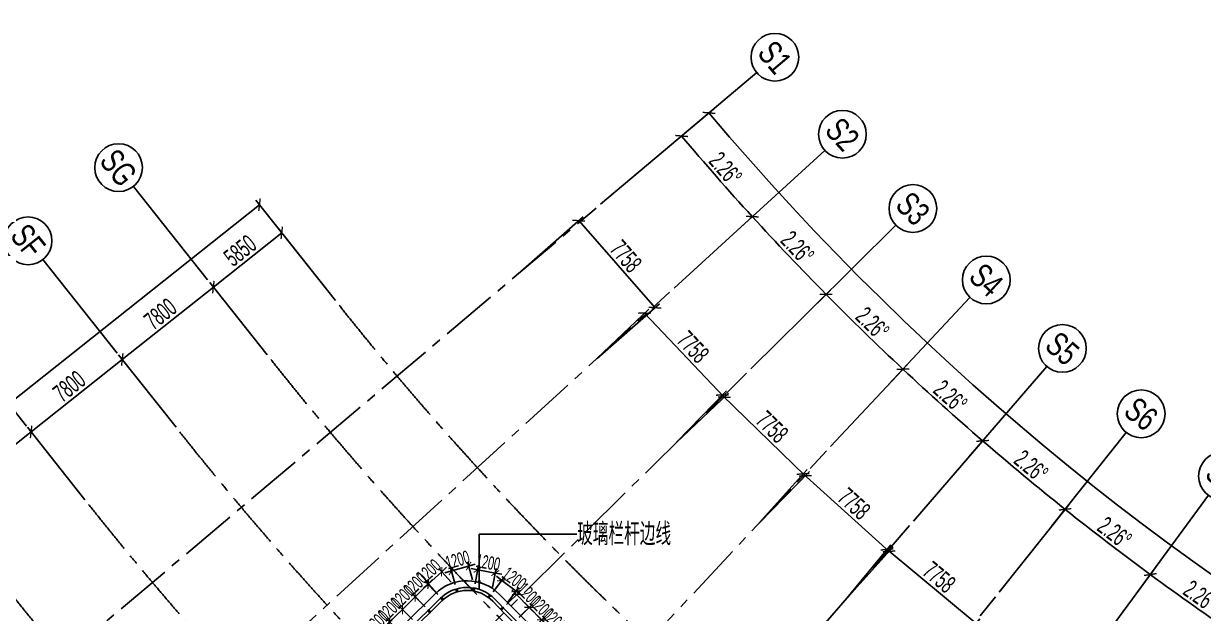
# Model space of a CAD drawing. Extents: x -668578 to 2331563, y -1202445 to 1620273.
# Drawn here: x 976284 to 1055375, y 140794 to 180306 of the extents above; entities that cross this region are included whole.
import ezdxf
from ezdxf.enums import TextEntityAlignment as Align

# ---------------------------------------------------------------- set-up
doc = ezdxf.new("R2010")
doc.units = 0
doc.linetypes.add('CENTER2', pattern=[28.575, 19.05, -3.175, 3.175, -3.175])
doc.layers.get('0').update_dxf_attribs({"color": 8})
doc.layers.get('Defpoints').update_dxf_attribs({"color": 8})
for name, color, linetype in [('#文字', 8, 'Continuous'), ('#标注', 8, 'Continuous'), ('#轴线', 8, 'CENTER2'), ('A-AL', 8, 'Continuous'), ('A-WIND-FRAM', 8, 'Continuous'), ('BZ', 8, 'Continuous'), ('dim', 8, 'Continuous'), ('外轮廓', 8, 'Continuous')]:
    doc.layers.add(name, color=color, linetype=linetype)
doc.styles.add('#文字', font='jrs.shx', dxfattribs={"width": 0.7, "bigfont": 'hztxt.shx'})
doc.styles.add('JHZX', font='jrs.shx', dxfattribs={"width": 0.6, "bigfont": 'jhz.shx'})
doc.dimstyles.new('JZBZ-300', dxfattribs={"dimscale": 300, "dimtxt": 3, "dimasz": 1.5, "dimexe": 1, "dimexo": 1, "dimgap": 0.5, "dimtad": 1, "dimdec": 0, "dimdsep": 46, "dimtxsty": 'JHZX', "dimblk1": 'ARCHTICK', "dimblk2": 'ARCHTICK', "dimsah": 1, "dimcen": 0, "dimclrd": 1, "dimclre": 1, "dimclrt": 2, "dimazin": 2, "dimtfac": 1, "dimtdec": 0, "dimtix": 1, "dimtmove": 0, "dimatfit": 3, "dimfxl": 0, "dimtolj": 1, "dimlwd": -1, "dimlwe": -1, "dimarcsym": 0})
doc.dimstyles.new('JZBZ-400', dxfattribs={"dimscale": 400, "dimtxt": 3, "dimasz": 1.5, "dimexe": 1, "dimexo": 1, "dimgap": 0.5, "dimtad": 1, "dimdec": 0, "dimdsep": 46, "dimtxsty": 'JHZX', "dimblk1": 'ARCHTICK', "dimblk2": 'ARCHTICK', "dimsah": 1, "dimcen": 0, "dimclrd": 1, "dimclre": 1, "dimclrt": 2, "dimazin": 2, "dimtfac": 1, "dimtdec": 0, "dimtix": 1, "dimtmove": 0, "dimatfit": 3, "dimfxl": 0, "dimtolj": 1, "dimlwd": -1, "dimlwe": -1, "dimarcsym": 0})

# ---------------------------------------------------------------- blocks, each defined once
blk = doc.blocks.new('_ARCHTICK')
at = {"color": 0, "linetype": 'ByBlock', "const_width": 0.15}
blk.add_lwpolyline([(-0.5, -0.5), (0.5, 0.5)], dxfattribs=at)
blk = doc.blocks.new('*D2918')
at = {"layer": '#标注', "ltscale": 300, "transparency": 16777216}
for p, q in [((52517, 44290), (60086, 50671)), ((174425, -21557), (175612, -11729))]:
    blk.add_line(p, q, dxfattribs=at)
blk.add_arc((197092, 166179), 179600, 220.13382, 263.11563, dxfattribs=at)
at = {"layer": 'Defpoints', "color": 0, "ltscale": 300, "transparency": 16777216}
for p in [(197092, 166179), (52212, 44032), (92699, 20035), (174378, -21955)]:
    blk.add_point(p, dxfattribs=at)
at = {"layer": '#标注', "ltscale": 300, "transparency": 16777216, "xscale": 600, "yscale": 600, "zscale": 600}
for p, rotation in [((59781, 50414), 130.1338192809486), ((175564, -12126), 353.1156299250185)]:
    blk.add_blockref('_ARCHTICK', p, dxfattribs=dict(at, rotation=rotation))
at = {"layer": '#标注', "ltscale": 300, "transparency": 16777216, "insert": (112118, 8861), "char_height": 1200, "attachment_point": 5, "rotation": 331.62472, "style": 'JHZX'}
blk.add_mtext('\\A1;42.98°', dxfattribs=at)
blk = doc.blocks.new('*D2919')
at = {"layer": '#标注', "ltscale": 300, "transparency": 16777216}
for p, q in [((52517, 44290), (58251, 49124)), ((57441, 38678), (62980, 43735))]:
    blk.add_line(p, q, dxfattribs=at)
blk.add_arc((197092, 166179), 182000, 220.13382, 222.39602, dxfattribs=at)
at = {"layer": 'Defpoints', "color": 0, "ltscale": 300, "transparency": 16777216}
for p in [(197092, 166179), (59502, 47045), (52212, 44032), (57146, 38409)]:
    blk.add_point(p, dxfattribs=at)
at = {"layer": '#标注', "ltscale": 300, "transparency": 16777216, "xscale": 600, "yscale": 600, "zscale": 600}
for p, rotation in [((57946, 48867), 130.1338192809487), ((62685, 43465), 312.396020020812)]:
    blk.add_blockref('_ARCHTICK', p, dxfattribs=dict(at, rotation=rotation))
at = {"layer": '#标注', "ltscale": 300, "transparency": 16777216, "insert": (60890, 46670), "char_height": 1200, "attachment_point": 5, "rotation": 311.26492, "style": 'JHZX'}
blk.add_mtext('\\A1;2.26°', dxfattribs=at)
blk = doc.blocks.new('*D2920')
at = {"layer": '#标注', "ltscale": 300, "transparency": 16777216}
for p, q in [((57441, 38678), (62980, 43735)), ((62583, 33265), (67918, 38537))]:
    blk.add_line(p, q, dxfattribs=at)
blk.add_arc((197092, 166179), 182000, 222.39602, 224.65822, dxfattribs=at)
at = {"layer": 'Defpoints', "color": 0, "ltscale": 300, "transparency": 16777216}
for p in [(197092, 166179), (64311, 41707), (57146, 38409), (62298, 32984)]:
    blk.add_point(p, dxfattribs=at)
at = {"layer": '#标注', "ltscale": 300, "transparency": 16777216, "xscale": 600, "yscale": 600, "zscale": 600}
for p, rotation in [((62685, 43465), 132.3960200208123), ((67633, 38256), 314.6582207606726)]:
    blk.add_blockref('_ARCHTICK', p, dxfattribs=dict(at, rotation=rotation))
at = {"layer": '#标注', "ltscale": 300, "transparency": 16777216, "insert": (65713, 41387), "char_height": 1200, "attachment_point": 5, "rotation": 313.52712, "style": 'JHZX'}
blk.add_mtext('\\A1;2.26°', dxfattribs=at)
blk = doc.blocks.new('*D2921')
at = {"layer": '#标注', "ltscale": 300, "transparency": 16777216}
for p, q in [((62583, 33265), (67918, 38537)), ((67934, 28059), (73057, 33538))]:
    blk.add_line(p, q, dxfattribs=at)
blk.add_arc((197092, 166179), 182000, 224.65822, 226.92042, dxfattribs=at)
at = {"layer": 'Defpoints', "color": 0, "ltscale": 300, "transparency": 16777216}
for p in [(197092, 166179), (69328, 36563), (62298, 32984), (67661, 27767)]:
    blk.add_point(p, dxfattribs=at)
at = {"layer": '#标注', "ltscale": 300, "transparency": 16777216, "xscale": 600, "yscale": 600, "zscale": 600}
for p, rotation in [((67633, 38256), 134.658220760672), ((72784, 33245), 316.9204201115846)]:
    blk.add_blockref('_ARCHTICK', p, dxfattribs=dict(at, rotation=rotation))
at = {"layer": '#标注', "ltscale": 300, "transparency": 16777216, "insert": (70742, 36299), "char_height": 1200, "attachment_point": 5, "rotation": 315.78932, "style": 'JHZX'}
blk.add_mtext('\\A1;2.26°', dxfattribs=at)
blk = doc.blocks.new('*D2922')
at = {"layer": '#标注', "ltscale": 300, "transparency": 16777216}
for p, q in [((67934, 28059), (73057, 33538)), ((73487, 23069), (78389, 28745))]:
    blk.add_line(p, q, dxfattribs=at)
blk.add_arc((197092, 166179), 182000, 226.92042, 229.18262, dxfattribs=at)
at = {"layer": 'Defpoints', "color": 0, "ltscale": 300, "transparency": 16777216}
for p in [(197092, 166179), (74544, 31621), (67661, 27767), (73225, 22766)]:
    blk.add_point(p, dxfattribs=at)
at = {"layer": '#标注', "ltscale": 300, "transparency": 16777216, "xscale": 600, "yscale": 600, "zscale": 600}
for p, rotation in [((72784, 33245), 136.9204201115843), ((78128, 28442), 319.1826194624979)]:
    blk.add_blockref('_ARCHTICK', p, dxfattribs=dict(at, rotation=rotation))
at = {"layer": '#标注', "ltscale": 300, "transparency": 16777216, "insert": (75967, 31412), "char_height": 1200, "attachment_point": 5, "rotation": 318.05152, "style": 'JHZX'}
blk.add_mtext('\\A1;2.26°', dxfattribs=at)
blk = doc.blocks.new('*D2923')
at = {"layer": '#标注', "ltscale": 300, "transparency": 16777216}
for p, q in [((73487, 23069), (78389, 28745)), ((79232, 18301), (83907, 24166))]:
    blk.add_line(p, q, dxfattribs=at)
blk.add_arc((197092, 166179), 182000, 229.18262, 231.44482, dxfattribs=at)
at = {"layer": 'Defpoints', "color": 0, "ltscale": 300, "transparency": 16777216}
for p in [(197092, 166179), (79951, 26888), (73225, 22766), (78983, 17989)]:
    blk.add_point(p, dxfattribs=at)
at = {"layer": '#标注', "ltscale": 300, "transparency": 16777216, "xscale": 600, "yscale": 600, "zscale": 600}
for p, rotation in [((78128, 28442), 139.1826194624971), ((83657, 23854), 321.4448202023581)]:
    blk.add_blockref('_ARCHTICK', p, dxfattribs=dict(at, rotation=rotation))
at = {"layer": '#标注', "ltscale": 300, "transparency": 16777216, "insert": (81381, 26736), "char_height": 1200, "attachment_point": 5, "rotation": 320.31372, "style": 'JHZX'}
blk.add_mtext('\\A1;2.26°', dxfattribs=at)
blk = doc.blocks.new('*D2910')
at = {"layer": '#标注', "ltscale": 300, "transparency": 16777216}
for p, q in [((79232, 18301), (83907, 24166)), ((85161, 13764), (89600, 19809))]:
    blk.add_line(p, q, dxfattribs=at)
blk.add_arc((197092, 166179), 182000, 231.44482, 233.70702, dxfattribs=at)
at = {"layer": 'Defpoints', "color": 0, "ltscale": 300, "transparency": 16777216}
for p in [(197092, 166179), (85540, 22373), (78983, 17989), (84924, 13442)]:
    blk.add_point(p, dxfattribs=at)
at = {"layer": '#标注', "ltscale": 300, "transparency": 16777216, "xscale": 600, "yscale": 600, "zscale": 600}
for p, rotation in [((83657, 23854), 141.4448202023583), ((89364, 19487), 323.707020942222)]:
    blk.add_blockref('_ARCHTICK', p, dxfattribs=dict(at, rotation=rotation))
at = {"layer": '#标注', "ltscale": 300, "transparency": 16777216, "insert": (86975, 22278), "char_height": 1200, "attachment_point": 5, "rotation": 322.57592, "style": 'JHZX'}
blk.add_mtext('\\A1;2.26°', dxfattribs=at)
blk = doc.blocks.new('*D2911')
at = {"layer": '#标注', "ltscale": 300, "transparency": 16777216}
for p, q in [((85161, 13764), (89600, 19809)), ((91265, 9465), (95462, 15681))]:
    blk.add_line(p, q, dxfattribs=at)
blk.add_arc((197092, 166179), 182000, 233.70702, 235.96922, dxfattribs=at)
at = {"layer": 'Defpoints', "color": 0, "ltscale": 300, "transparency": 16777216}
for p in [(197092, 166179), (91304, 18082), (84924, 13442), (91041, 9134)]:
    blk.add_point(p, dxfattribs=at)
at = {"layer": '#标注', "ltscale": 300, "transparency": 16777216, "xscale": 600, "yscale": 600, "zscale": 600}
for p, rotation in [((89364, 19487), 143.7070209422228), ((95238, 15349), 325.9692216820964)]:
    blk.add_blockref('_ARCHTICK', p, dxfattribs=dict(at, rotation=rotation))
at = {"layer": '#标注', "ltscale": 300, "transparency": 16777216, "insert": (92741, 18043), "char_height": 1200, "attachment_point": 5, "rotation": 324.83812, "style": 'JHZX'}
blk.add_mtext('\\A1;2.26°', dxfattribs=at)
blk = doc.blocks.new('*D2967')
at = {"layer": '#标注', "ltscale": 300, "transparency": 16777216}
for p, q in [((34745, 37836), (29399, 44572)), ((-10182, 12646), (29648, 44259)), ((-5084, 6223), (-10430, 12960))]:
    blk.add_line(p, q, dxfattribs=at)
at = {"layer": 'Defpoints', "color": 0, "ltscale": 300, "transparency": 16777216}
for p in [(29648, 44259), (34994, 37523), (-4835, 5910)]:
    blk.add_point(p, dxfattribs=at)
at = {"layer": '#标注', "ltscale": 300, "transparency": 16777216, "xscale": 600, "yscale": 600, "zscale": 600}
for p, rotation in [((29648, 44259), 38.4388923763239), ((-10182, 12646), 218.4388923763239)]:
    blk.add_blockref('_ARCHTICK', p, dxfattribs=dict(at, rotation=rotation))
at = {"layer": '#标注', "ltscale": 300, "transparency": 16777216, "insert": (9236, 29079), "char_height": 1200, "attachment_point": 5, "rotation": 38.43889, "style": 'JHZX'}
blk.add_mtext('\\A1;50850', dxfattribs=at)
blk = doc.blocks.new('*D2971')
at = {"layer": '#标注', "ltscale": 300, "transparency": 16777216}
for p, q in [((17944, 24501), (14090, 29357)), ((8229, 24195), (14338, 29044)), ((11835, 19652), (7980, 24508))]:
    blk.add_line(p, q, dxfattribs=at)
at = {"layer": 'Defpoints', "color": 0, "ltscale": 300, "transparency": 16777216}
for p in [(14338, 29044), (18193, 24188), (12083, 19338)]:
    blk.add_point(p, dxfattribs=at)
at = {"layer": '#标注', "ltscale": 300, "transparency": 16777216, "xscale": 600, "yscale": 600, "zscale": 600}
for p, rotation in [((14338, 29044), 38.43889237632325), ((8229, 24195), 218.4388923763233)]:
    blk.add_blockref('_ARCHTICK', p, dxfattribs=dict(at, rotation=rotation))
at = {"layer": '#标注', "ltscale": 300, "transparency": 16777216, "insert": (10786, 27246), "char_height": 1200, "attachment_point": 5, "rotation": 38.43889, "style": 'JHZX'}
blk.add_mtext('\\A1;7800', dxfattribs=at)
blk = doc.blocks.new('*D2972')
at = {"layer": '#标注', "ltscale": 300, "transparency": 16777216}
for p, q in [((24054, 29350), (20199, 34206)), ((14338, 29044), (20448, 33893)), ((17944, 24501), (14090, 29357))]:
    blk.add_line(p, q, dxfattribs=at)
at = {"layer": 'Defpoints', "color": 0, "ltscale": 300, "transparency": 16777216}
for p in [(20448, 33893), (24302, 29037), (18193, 24188)]:
    blk.add_point(p, dxfattribs=at)
at = {"layer": '#标注', "ltscale": 300, "transparency": 16777216, "xscale": 600, "yscale": 600, "zscale": 600}
for p, rotation in [((20448, 33893), 38.43889237632541), ((14338, 29044), 218.4388923763254)]:
    blk.add_blockref('_ARCHTICK', p, dxfattribs=dict(at, rotation=rotation))
at = {"layer": '#标注', "ltscale": 300, "transparency": 16777216, "insert": (16896, 32095), "char_height": 1200, "attachment_point": 5, "rotation": 38.43889, "style": 'JHZX'}
blk.add_mtext('\\A1;7800', dxfattribs=at)
blk = doc.blocks.new('*D2973')
at = {"layer": '#标注', "ltscale": 300, "transparency": 16777216}
for p, q in [((30163, 34199), (26309, 39055)), ((20448, 33893), (26558, 38742)), ((24054, 29350), (20199, 34206))]:
    blk.add_line(p, q, dxfattribs=at)
at = {"layer": 'Defpoints', "color": 0, "ltscale": 300, "transparency": 16777216}
for p in [(26558, 38742), (30412, 33886), (24302, 29037)]:
    blk.add_point(p, dxfattribs=at)
at = {"layer": '#标注', "ltscale": 300, "transparency": 16777216, "xscale": 600, "yscale": 600, "zscale": 600}
for p, rotation in [((26558, 38742), 38.43889237632301), ((20448, 33893), 218.438892376323)]:
    blk.add_blockref('_ARCHTICK', p, dxfattribs=dict(at, rotation=rotation))
at = {"layer": '#标注', "ltscale": 300, "transparency": 16777216, "insert": (23005, 36944), "char_height": 1200, "attachment_point": 5, "rotation": 38.43889, "style": 'JHZX'}
blk.add_mtext('\\A1;7800', dxfattribs=at)
blk = doc.blocks.new('*D2974')
at = {"layer": '#标注', "ltscale": 300, "transparency": 16777216}
for p, q in [((26558, 38742), (31140, 42379)), ((34745, 37836), (30891, 42692)), ((30163, 34199), (26309, 39055))]:
    blk.add_line(p, q, dxfattribs=at)
at = {"layer": 'Defpoints', "color": 0, "ltscale": 300, "transparency": 16777216}
for p in [(31140, 42379), (34994, 37523), (30412, 33886)]:
    blk.add_point(p, dxfattribs=at)
at = {"layer": '#标注', "ltscale": 300, "transparency": 16777216, "xscale": 600, "yscale": 600, "zscale": 600}
for p, rotation in [((31140, 42379), 38.43889237632323), ((26558, 38742), 218.4388923763232)]:
    blk.add_blockref('_ARCHTICK', p, dxfattribs=dict(at, rotation=rotation))
at = {"layer": '#标注', "ltscale": 300, "transparency": 16777216, "insert": (28351, 41187), "char_height": 1200, "attachment_point": 5, "rotation": 38.43889, "style": 'JHZX'}
blk.add_mtext('\\A1;5850', dxfattribs=at)
blk = doc.blocks.new('*U2924')
at = {"linetype": 'ByBlock'}
blk.add_line((0, -20), (0, 0), dxfattribs=at)
blk.add_circle((0, -24), 4, dxfattribs=at)
at = {"color": 253, "linetype": 'ByBlock', "style": 'JHZX', "width": 0.75}
blk.add_attdef('AXES', text='', height=4, dxfattribs=at).set_placement((0, -24), align=Align.MIDDLE_CENTER)
blk = doc.blocks.new('*U2976')
at = {"linetype": 'ByBlock'}
blk.add_line((20, 0), (0, 0), dxfattribs=at)
blk.add_circle((24, 0), 4, dxfattribs=at)
at = {"color": 253, "linetype": 'ByBlock', "style": 'JHZX', "width": 0.75}
blk.add_attdef('AXES', text='', height=4, dxfattribs=at).set_placement((24, 0), align=Align.MIDDLE_CENTER)
blk = doc.blocks.new('*D2994')
at = {"layer": '#标注', "transparency": 16777216}
for p, q in [((-107342, 48700), (-103153, 52375)), ((-103453, 52112), (-98337, 46280)), ((-102225, 42868), (-98036, 46544))]:
    blk.add_line(p, q, dxfattribs=at)
at = {"layer": 'Defpoints', "color": 0, "transparency": 16777216}
for p in [(-107643, 48436), (-98337, 46280), (-102526, 42604)]:
    blk.add_point(p, dxfattribs=at)
at = {"layer": '#标注', "transparency": 16777216, "xscale": 600, "yscale": 600, "zscale": 600}
for p, rotation in [((-103453, 52112), 131.2649217047156), ((-98337, 46280), 311.2649217047155)]:
    blk.add_blockref('_ARCHTICK', p, dxfattribs=dict(at, rotation=rotation))
at = {"layer": '#标注', "transparency": 16777216, "insert": (-100294, 49724), "char_height": 1200, "attachment_point": 5, "rotation": 311.26492, "style": 'JHZX'}
blk.add_mtext('\\A1;7758', dxfattribs=at)
blk = doc.blocks.new('*D2995')
at = {"layer": '#标注', "transparency": 16777216}
for p, q in [((-102236, 42880), (-98754, 46187)), ((-99044, 45912), (-93702, 40287)), ((-96893, 37255), (-93412, 40562))]:
    blk.add_line(p, q, dxfattribs=at)
at = {"layer": 'Defpoints', "color": 0, "transparency": 16777216}
for p in [(-102526, 42604), (-93702, 40287), (-97183, 36980)]:
    blk.add_point(p, dxfattribs=at)
at = {"layer": '#标注', "transparency": 16777216, "xscale": 600, "yscale": 600, "zscale": 600}
for p, rotation in [((-99044, 45912), 133.5271148356073), ((-93702, 40287), 313.5271148356073)]:
    blk.add_blockref('_ARCHTICK', p, dxfattribs=dict(at, rotation=rotation))
at = {"layer": '#标注', "transparency": 16777216, "insert": (-95793, 43650), "char_height": 1200, "attachment_point": 5, "rotation": 313.52711, "style": 'JHZX'}
blk.add_mtext('\\A1;7758', dxfattribs=at)
blk = doc.blocks.new('*D2996')
at = {"layer": '#标注', "transparency": 16777216}
for p, q in [((-96904, 37266), (-93553, 40711)), ((-93832, 40424), (-88272, 35015)), ((-91344, 31857), (-87993, 35301))]:
    blk.add_line(p, q, dxfattribs=at)
at = {"layer": 'Defpoints', "color": 0, "transparency": 16777216}
for p in [(-97183, 36980), (-88272, 35015), (-91623, 31570)]:
    blk.add_point(p, dxfattribs=at)
at = {"layer": '#标注', "transparency": 16777216, "xscale": 600, "yscale": 600, "zscale": 600}
for p, rotation in [((-93832, 40424), 135.7893233166484), ((-88272, 35015), 315.7893233166484)]:
    blk.add_blockref('_ARCHTICK', p, dxfattribs=dict(at, rotation=rotation))
at = {"layer": '#标注', "transparency": 16777216, "insert": (-90494, 38293), "char_height": 1200, "attachment_point": 5, "rotation": 315.78932, "style": 'JHZX'}
blk.add_mtext('\\A1;7758', dxfattribs=at)
blk = doc.blocks.new('*D2997')
at = {"layer": '#标注', "transparency": 16777216}
for p, q in [((-85597, 26692), (-82526, 30393)), ((-82782, 30085), (-76812, 25131)), ((-79627, 21738), (-76556, 25439))]:
    blk.add_line(p, q, dxfattribs=at)
at = {"layer": 'Defpoints', "color": 0, "transparency": 16777216}
for p in [(-85853, 26384), (-76812, 25131), (-79883, 21430)]:
    blk.add_point(p, dxfattribs=at)
at = {"layer": '#标注', "transparency": 16777216, "xscale": 600, "yscale": 600, "zscale": 600}
for p, rotation in [((-82782, 30085), 140.3137249285785), ((-76812, 25131), 320.3137249285784)]:
    blk.add_blockref('_ARCHTICK', p, dxfattribs=dict(at, rotation=rotation))
at = {"layer": '#标注', "transparency": 16777216, "insert": (-79286, 28224), "char_height": 1200, "attachment_point": 5, "rotation": 320.31372, "style": 'JHZX'}
blk.add_mtext('\\A1;7758', dxfattribs=at)
blk = doc.blocks.new('*D2998')
at = {"layer": '#标注', "transparency": 16777216}
for p, q in [((-91355, 31868), (-88145, 35439)), ((-88413, 35142), (-82643, 29956)), ((-85585, 26682), (-82375, 30253))]:
    blk.add_line(p, q, dxfattribs=at)
at = {"layer": 'Defpoints', "color": 0, "transparency": 16777216}
for p in [(-91623, 31570), (-82643, 29956), (-85853, 26384)]:
    blk.add_point(p, dxfattribs=at)
at = {"layer": '#标注', "transparency": 16777216, "xscale": 600, "yscale": 600, "zscale": 600}
for p, rotation in [((-88413, 35142), 138.0515317976874), ((-82643, 29956), 318.0515317976873)]:
    blk.add_blockref('_ARCHTICK', p, dxfattribs=dict(at, rotation=rotation))
at = {"layer": '#标注', "transparency": 16777216, "insert": (-84993, 33144), "char_height": 1200, "attachment_point": 5, "rotation": 318.05153, "style": 'JHZX'}
blk.add_mtext('\\A1;7758', dxfattribs=at)
blk = doc.blocks.new('幕墙分隔')
for p, q in [((-40, -100), (40, 100)), ((0, 100), (0, -100))]:
    blk.add_line(p, q)
blk.add_lwpolyline([(-40, 100), (40, 100), (40, -100), (-40, -100)], close=True)
blk = doc.blocks.new('*U1050')
at = {"layer": 'A-WIND-FRAM', "xscale": -1, "rotation": 356.908362146836}
blk.add_blockref('幕墙分隔', (-5, -100), dxfattribs=at)
blk = doc.blocks.new('*U1051')
at = {"layer": 'dim', "color": 0, "linetype": 'ByBlock', "lineweight": -2, "transparency": 16777216}
for p, rotation in [((1005304, 142432), 15.89251855263374), ((1006492, 142487), 349.4483156453175), ((1004265, 141853), 42.33672145994998), ((1007580, 142007), 323.0041127380012), ((1003409, 141011), 44.65822076074228), ((1008440, 141172), 314.5829454792568)]:
    blk.add_blockref('*U1050', p, dxfattribs=dict(at, rotation=rotation))
blk = doc.blocks.new('*D1223')
at = {"layer": '#标注', "ltscale": 300, "transparency": 16777216}
for p, q in [((999970, 139375), (1000825, 140216)), ((1001494, 139536), (1000615, 140430)), ((1000825, 140216), (1001146, 140532)), ((999970, 139375), (999649, 139059)), ((1000639, 138694), (999759, 139588))]:
    blk.add_line(p, q, dxfattribs=at)
at = {"layer": 'Defpoints', "color": 0, "ltscale": 300, "transparency": 16777216}
for p in [(1000825, 140216), (1001705, 139322), (1000849, 138480)]:
    blk.add_point(p, dxfattribs=at)
at = {"layer": '#标注', "ltscale": 300, "transparency": 16777216, "xscale": 450, "yscale": 450, "zscale": 450}
for p, rotation in [((1000825, 140216), 224.5273103187023), ((999970, 139375), 44.52731031870228)]:
    blk.add_blockref('_ARCHTICK', p, dxfattribs=dict(at, rotation=rotation))
at = {"layer": '#标注', "ltscale": 300, "transparency": 16777216, "insert": (999977, 140223), "char_height": 900, "attachment_point": 5, "rotation": 44.52731, "style": 'JHZX'}
blk.add_mtext('\\A1;1200', dxfattribs=at)
blk = doc.blocks.new('*D1224')
at = {"layer": '#标注', "ltscale": 300, "transparency": 16777216}
for p, q in [((1000823, 140218), (1001679, 141059)), ((1002348, 140379), (1001468, 141273)), ((1001679, 141059), (1002000, 141375)), ((1000823, 140218), (1000502, 139902)), ((1001492, 139538), (1000613, 140432))]:
    blk.add_line(p, q, dxfattribs=at)
at = {"layer": 'Defpoints', "color": 0, "ltscale": 300, "transparency": 16777216}
for p in [(1001679, 141059), (1002558, 140165), (1001703, 139324)]:
    blk.add_point(p, dxfattribs=at)
at = {"layer": '#标注', "ltscale": 300, "transparency": 16777216, "xscale": 450, "yscale": 450, "zscale": 450}
for p, rotation in [((1001679, 141059), 224.5273103187023), ((1000823, 140218), 44.52731031870228)]:
    blk.add_blockref('_ARCHTICK', p, dxfattribs=dict(at, rotation=rotation))
at = {"layer": '#标注', "ltscale": 300, "transparency": 16777216, "insert": (1000830, 141066), "char_height": 900, "attachment_point": 5, "rotation": 44.52731, "style": 'JHZX'}
blk.add_mtext('\\A1;1200', dxfattribs=at)
blk = doc.blocks.new('*D1225')
at = {"layer": '#标注', "ltscale": 300, "transparency": 16777216}
for p, q in [((1001677, 141061), (1002532, 141903)), ((1003201, 141223), (1002322, 142117)), ((1002532, 141903), (1002853, 142219)), ((1001677, 141061), (1001356, 140746)), ((1002346, 140381), (1001467, 141275))]:
    blk.add_line(p, q, dxfattribs=at)
at = {"layer": 'Defpoints', "color": 0, "ltscale": 300, "transparency": 16777216}
for p in [(1002532, 141903), (1003412, 141009), (1002556, 140167)]:
    blk.add_point(p, dxfattribs=at)
at = {"layer": '#标注', "ltscale": 300, "transparency": 16777216, "xscale": 450, "yscale": 450, "zscale": 450}
for p, rotation in [((1002532, 141903), 224.5273103187023), ((1001677, 141061), 44.52731031870228)]:
    blk.add_blockref('_ARCHTICK', p, dxfattribs=dict(at, rotation=rotation))
at = {"layer": '#标注', "ltscale": 300, "transparency": 16777216, "insert": (1001684, 141910), "char_height": 900, "attachment_point": 5, "rotation": 44.52731, "style": 'JHZX'}
blk.add_mtext('\\A1;1200', dxfattribs=at)
blk = doc.blocks.new('*D1226')
at = {"layer": '#标注', "ltscale": 300, "transparency": 16777216}
for p, q in [((1002530, 141905), (1003386, 142746)), ((1004055, 142066), (1003176, 142960)), ((1003386, 142746), (1003707, 143062)), ((1002530, 141905), (1002210, 141589)), ((1003200, 141225), (1002320, 142119))]:
    blk.add_line(p, q, dxfattribs=at)
at = {"layer": 'Defpoints', "color": 0, "ltscale": 300, "transparency": 16777216}
for p in [(1003386, 142746), (1004265, 141852), (1003410, 141011)]:
    blk.add_point(p, dxfattribs=at)
at = {"layer": '#标注', "ltscale": 300, "transparency": 16777216, "xscale": 450, "yscale": 450, "zscale": 450}
for p, rotation in [((1003386, 142746), 224.5273103187023), ((1002530, 141905), 44.52731031870228)]:
    blk.add_blockref('_ARCHTICK', p, dxfattribs=dict(at, rotation=rotation))
at = {"layer": '#标注', "ltscale": 300, "transparency": 16777216, "insert": (1002537, 142753), "char_height": 900, "attachment_point": 5, "rotation": 44.52731, "style": 'JHZX'}
blk.add_mtext('\\A1;1200', dxfattribs=at)
blk = doc.blocks.new('*D1227')
at = {"layer": '#标注', "ltscale": 300, "transparency": 16777216}
for p, q in [((1003422, 142782), (1004311, 143588)), ((1004952, 142881), (1004110, 143810)), ((1004311, 143588), (1004645, 143890)), ((1003422, 142782), (1003089, 142479)), ((1004063, 142075), (1003221, 143004))]:
    blk.add_line(p, q, dxfattribs=at)
at = {"layer": 'Defpoints', "color": 0, "ltscale": 300, "transparency": 16777216}
for p in [(1004311, 143588), (1005154, 142659), (1004265, 141853)]:
    blk.add_point(p, dxfattribs=at)
at = {"layer": '#标注', "ltscale": 300, "transparency": 16777216, "xscale": 450, "yscale": 450, "zscale": 450}
for p, rotation in [((1004311, 143588), 222.2057328269223), ((1003422, 142782), 42.20573282692227)]:
    blk.add_blockref('_ARCHTICK', p, dxfattribs=dict(at, rotation=rotation))
at = {"layer": '#标注', "ltscale": 300, "transparency": 16777216, "insert": (1003464, 143629), "char_height": 900, "attachment_point": 5, "rotation": 42.20573, "style": 'JHZX'}
blk.add_mtext('\\A1;1200', dxfattribs=at)
blk = doc.blocks.new('*D1228')
at = {"layer": '#标注', "ltscale": 300, "transparency": 16777216}
for p, q in [((1004963, 143638), (1006118, 143964)), ((1006377, 143046), (1006037, 144253)), ((1006118, 143964), (1006551, 144087)), ((1004963, 143638), (1004530, 143516)), ((1005223, 142720), (1004882, 143927))]:
    blk.add_line(p, q, dxfattribs=at)
at = {"layer": 'Defpoints', "color": 0, "ltscale": 300, "transparency": 16777216}
for p in [(1006118, 143964), (1005304, 142431), (1006459, 142757)]:
    blk.add_point(p, dxfattribs=at)
at = {"layer": '#标注', "ltscale": 300, "transparency": 16777216, "xscale": 450, "yscale": 450, "zscale": 450}
for p, rotation in [((1004963, 143638), 15.76152991960721), ((1006118, 143964), 195.7615299196073)]:
    blk.add_blockref('_ARCHTICK', p, dxfattribs=dict(at, rotation=rotation))
at = {"layer": '#标注', "ltscale": 300, "transparency": 16777216, "insert": (1005378, 144379), "char_height": 900, "attachment_point": 5, "rotation": 15.76153, "style": 'JHZX'}
blk.add_mtext('\\A1;1200', dxfattribs=at)
blk = doc.blocks.new('*D1229')
at = {"layer": '#标注', "ltscale": 300, "transparency": 16777216}
for p, q in [((1006548, 142782), (1006780, 144014)), ((1006725, 143719), (1006282, 143803)), ((1006725, 143719), (1007904, 143497)), ((1007727, 142559), (1007959, 143792)), ((1007904, 143497), (1008346, 143413))]:
    blk.add_line(p, q, dxfattribs=at)
at = {"layer": 'Defpoints', "color": 0, "ltscale": 300, "transparency": 16777216}
for p in [(1007904, 143497), (1006492, 142487), (1007671, 142264)]:
    blk.add_point(p, dxfattribs=at)
at = {"layer": '#标注', "ltscale": 300, "transparency": 16777216, "xscale": 450, "yscale": 450, "zscale": 450}
for p, rotation in [((1006725, 143719), 349.3173270122902), ((1007904, 143497), 169.3173270122902)]:
    blk.add_blockref('_ARCHTICK', p, dxfattribs=dict(at, rotation=rotation))
at = {"layer": '#标注', "ltscale": 300, "transparency": 16777216, "insert": (1007425, 144198), "char_height": 900, "attachment_point": 5, "rotation": 349.31733, "style": 'JHZX'}
blk.add_mtext('\\A1;1200', dxfattribs=at)
blk = doc.blocks.new('*D1230')
at = {"layer": '#标注', "ltscale": 300, "transparency": 16777216}
for p, q in [((1007762, 142247), (1008519, 143246)), ((1008337, 143007), (1007979, 143279)), ((1008337, 143007), (1009294, 142283)), ((1008718, 141522), (1009475, 142522)), ((1009294, 142283), (1009653, 142011))]:
    blk.add_line(p, q, dxfattribs=at)
at = {"layer": 'Defpoints', "color": 0, "ltscale": 300, "transparency": 16777216}
for p in [(1007581, 142007), (1009294, 142283), (1008537, 141283)]:
    blk.add_point(p, dxfattribs=at)
at = {"layer": '#标注', "ltscale": 300, "transparency": 16777216, "xscale": 450, "yscale": 450, "zscale": 450}
for p, rotation in [((1008337, 143007), 322.8731241049727), ((1009294, 142283), 142.8731241049727)]:
    blk.add_blockref('_ARCHTICK', p, dxfattribs=dict(at, rotation=rotation))
at = {"layer": '#标注', "ltscale": 300, "transparency": 16777216, "insert": (1009178, 143124), "char_height": 900, "attachment_point": 5, "rotation": 322.87312, "style": 'JHZX'}
blk.add_mtext('\\A1;1200', dxfattribs=at)
blk = doc.blocks.new('*D1231')
at = {"layer": '#标注', "ltscale": 300, "transparency": 16777216}
for p, q in [((1009336, 142051), (1009021, 142372)), ((1008655, 141382), (1009550, 142261)), ((1009336, 142051), (1010176, 141194)), ((1009495, 140526), (1010390, 141404)), ((1010176, 141194), (1010491, 140873))]:
    blk.add_line(p, q, dxfattribs=at)
at = {"layer": 'Defpoints', "color": 0, "ltscale": 300, "transparency": 16777216}
for p in [(1008441, 141172), (1010176, 141194), (1009281, 140316)]:
    blk.add_point(p, dxfattribs=at)
at = {"layer": '#标注', "ltscale": 300, "transparency": 16777216, "xscale": 450, "yscale": 450, "zscale": 450}
for p, rotation in [((1009336, 142051), 314.4520359954868), ((1010176, 141194), 134.4520359954868)]:
    blk.add_blockref('_ARCHTICK', p, dxfattribs=dict(at, rotation=rotation))
at = {"layer": '#标注', "ltscale": 300, "transparency": 16777216, "insert": (1010184, 142042), "char_height": 900, "attachment_point": 5, "rotation": 314.45204, "style": 'JHZX'}
blk.add_mtext('\\A1;1200', dxfattribs=at)
blk = doc.blocks.new('*D1232')
at = {"layer": '#标注', "ltscale": 300, "transparency": 16777216}
for p, q in [((1009498, 140531), (1010389, 141415)), ((1010176, 141203), (1009859, 141523)), ((1010176, 141203), (1011021, 140351)), ((1010344, 139679), (1011234, 140563)), ((1011021, 140351), (1011338, 140032))]:
    blk.add_line(p, q, dxfattribs=at)
at = {"layer": 'Defpoints', "color": 0, "ltscale": 300, "transparency": 16777216}
for p in [(1009285, 140320), (1011021, 140351), (1010131, 139468)]:
    blk.add_point(p, dxfattribs=at)
at = {"layer": '#标注', "ltscale": 300, "transparency": 16777216, "xscale": 450, "yscale": 450, "zscale": 450}
for p, rotation in [((1010176, 141203), 314.7761224219577), ((1011021, 140351), 134.7761224219577)]:
    blk.add_blockref('_ARCHTICK', p, dxfattribs=dict(at, rotation=rotation))
at = {"layer": '#标注', "ltscale": 300, "transparency": 16777216, "insert": (1011024, 141200), "char_height": 900, "attachment_point": 5, "rotation": 314.77612, "style": 'JHZX'}
blk.add_mtext('\\A1;1200', dxfattribs=at)
blk = doc.blocks.new('*D1233')
at = {"layer": '#标注', "ltscale": 300, "transparency": 16777216}
for p, q in [((1010347, 139685), (1011232, 140573)), ((1011020, 140361), (1010702, 140678)), ((1011020, 140361), (1011870, 139514)), ((1011197, 138838), (1012082, 139726)), ((1011870, 139514), (1012189, 139196))]:
    blk.add_line(p, q, dxfattribs=at)
at = {"layer": 'Defpoints', "color": 0, "ltscale": 300, "transparency": 16777216}
for p in [(1010135, 139472), (1011870, 139514), (1010985, 138625)]:
    blk.add_point(p, dxfattribs=at)
at = {"layer": '#标注', "ltscale": 300, "transparency": 16777216, "xscale": 450, "yscale": 450, "zscale": 450}
for p, rotation in [((1011020, 140361), 315.1002088484325), ((1011870, 139514), 135.1002088484325)]:
    blk.add_blockref('_ARCHTICK', p, dxfattribs=dict(at, rotation=rotation))
at = {"layer": '#标注', "ltscale": 300, "transparency": 16777216, "insert": (1011869, 140362), "char_height": 900, "attachment_point": 5, "rotation": 315.10021, "style": 'JHZX'}
blk.add_mtext('\\A1;1200', dxfattribs=at)
blk = doc.blocks.new('*D1234')
at = {"layer": '#标注', "ltscale": 300, "transparency": 16777216}
for p, q in [((1011200, 138843), (1012080, 139737)), ((1011870, 139523), (1011549, 139839)), ((1011870, 139523), (1012724, 138681)), ((1012055, 138001), (1012935, 138895)), ((1012724, 138681), (1013045, 138365))]:
    blk.add_line(p, q, dxfattribs=at)
at = {"layer": 'Defpoints', "color": 0, "ltscale": 300, "transparency": 16777216}
for p in [(1010989, 138630), (1012724, 138681), (1011844, 137788)]:
    blk.add_point(p, dxfattribs=at)
at = {"layer": '#标注', "ltscale": 300, "transparency": 16777216, "xscale": 450, "yscale": 450, "zscale": 450}
for p, rotation in [((1011870, 139523), 315.4242952749064), ((1012724, 138681), 135.4242952749064)]:
    blk.add_blockref('_ARCHTICK', p, dxfattribs=dict(at, rotation=rotation))
at = {"layer": '#标注', "ltscale": 300, "transparency": 16777216, "insert": (1012718, 139529), "char_height": 900, "attachment_point": 5, "rotation": 315.4243, "style": 'JHZX'}
blk.add_mtext('\\A1;1200', dxfattribs=at)
blk = doc.blocks.new('A$Caccc0cd0')
at = {"layer": '#标注'}
for p1, p2, distance, picture, middle in [((-107642.8, 48435.8), (-102526.1, 42604.4), 5573.4, '*D2994', (-100293.8, 49723.6)), ((-102526.1, 42604.4), (-97183.3, 36979.6), 4802.1, '*D2995', (-95792.9, 43650.1)), ((-97183.3, 36979.6), (-91622.6, 31570), 4805.8, '*D2996', (-90494, 38292.9)), ((-91622.6, 31570), (-85852.7, 26384.2), 4802.1, '*D2998', (-84992.9, 33143.6)), ((-85852.7, 26384.2), (-79882.6, 21430.1), 4809.1, '*D2997', (-79285.8, 28223.6))]:
    dim = blk.add_aligned_dim(p1=p1, p2=p2, distance=distance, dimstyle='JZBZ-400', override={"dimclrd": 256, "dimclre": 256, "dimclrt": 256}, dxfattribs=at)
    dim.commit()
    dim.dimension.update_dxf_attribs({"geometry": picture, "text_midpoint": middle})
blk = doc.blocks.new('DSGDFG')
at = {"layer": '#轴线', "ltscale": 200}
for p, q in [((-1467, -1223.5), (52211.6, 44032.2)), ((5300.7, -8926), (57146, 38408.6)), ((62298.5, 32984.1), (12368.2, -16353.9)), ((19724.4, -23495.6), (67661.1, 27767.3)), ((73225.4, 22766.2), (27342.7, -30356.8)), ((35227.4, -36910.9), (78982.9, 17988.6))]:
    blk.add_line(p, q, dxfattribs=at)
for radius in [206950, 212800, 220600, 228400, 236200]:
    blk.add_arc((197092.2, 166179.2), radius, 218.438892, 265.140584, dxfattribs=at)
at = {"layer": '#标注', "linetype": 'ByBlock'}
ref = blk.add_blockref('*U2924', (56862.6, 47953.4), dxfattribs=dict(at, xscale=-400, yscale=400, rotation=130.1338096688258))
ref.add_attrib('AXES', 'S1', dxfattribs={"layer": '0', "color": 253, "linetype": 'ByBlock', "height": 1600, "rotation": 310.13381, "style": 'JHZX', "width": 0.75}).set_placement((64202.2, 54141.3), align=Align.MIDDLE_CENTER)
ref = blk.add_blockref('*U2924', (61638.3, 42510.6), dxfattribs=dict(at, xscale=-400, yscale=400, rotation=132.39589159885))
ref.add_attrib('AXES', 'S2', dxfattribs={"layer": '0', "color": 253, "linetype": 'ByBlock', "height": 1600, "rotation": 312.395892, "style": 'JHZX', "width": 0.75}).set_placement((68727.9, 48983.4), align=Align.MIDDLE_CENTER)
at = {"layer": '#标注'}
ref = blk.add_blockref('*U2976', (26170.9, 39227.1), dxfattribs=dict(at, xscale=-400, yscale=400, rotation=308.4388857012392))
ref.add_attrib('AXES', 'SG', dxfattribs={"layer": '0', "color": 253, "linetype": 'ByBlock', "height": 1600, "rotation": 308.438886, "style": 'JHZX', "width": 0.75}).set_placement((20202.8, 46746.6), align=Align.MIDDLE_CENTER)
at = {"layer": '#标注', "linetype": 'ByBlock'}
ref = blk.add_blockref('*U2924', (66625.1, 37260.5), dxfattribs=dict(at, xscale=-399.9999999999999, yscale=399.9999999999999, rotation=134.6579735288742))
ref.add_attrib('AXES', 'S3', dxfattribs={"layer": '0', "color": 253, "linetype": 'ByBlock', "height": 1600, "rotation": 314.657974, "style": 'JHZX', "width": 0.75}).set_placement((73453.7, 44008.1), align=Align.MIDDLE_CENTER)
at = {"layer": '#标注'}
ref = blk.add_blockref('*U2976', (20105, 34323.6), dxfattribs=dict(at, xscale=-400, yscale=400, rotation=308.4388857012392))
ref.add_attrib('AXES', 'SF', dxfattribs={"layer": '0', "color": 253, "linetype": 'ByBlock', "height": 1600, "rotation": 308.438886, "style": 'JHZX', "width": 0.75}).set_placement((14136.9, 41843), align=Align.MIDDLE_CENTER)
at = {"layer": '#标注', "ltscale": 300}
blk.add_blockref('A$Caccc0cd0', (154502.6, -8915.6), dxfattribs=at)
at = {"layer": '#标注', "linetype": 'ByBlock'}
ref = blk.add_blockref('*U2924', (71815.2, 32211.4), dxfattribs=dict(at, xscale=-400, yscale=400, rotation=136.9200554588989))
ref.add_attrib('AXES', 'S4', dxfattribs={"layer": '0', "color": 253, "linetype": 'ByBlock', "height": 1600, "rotation": 316.920055, "style": 'JHZX', "width": 0.75}).set_placement((78372.2, 39223.2), align=Align.MIDDLE_CENTER)
at = {"layer": '#标注'}
ref = blk.add_blockref('*U2976', (14039.2, 29420), dxfattribs=dict(at, xscale=-400, yscale=400, rotation=308.4388857012392))
ref.add_attrib('AXES', 'SE', dxfattribs={"layer": '0', "color": 253, "linetype": 'ByBlock', "height": 1600, "rotation": 308.438886, "style": 'JHZX', "width": 0.75}).set_placement((8071.1, 36939.4), align=Align.MIDDLE_CENTER)
at = {"layer": '#标注', "linetype": 'ByBlock'}
ref = blk.add_blockref('*U2924', (77200.6, 27371), dxfattribs=dict(at, xscale=-399.9999999999999, yscale=399.9999999999999, rotation=139.1821373889232))
ref.add_attrib('AXES', 'S5', dxfattribs={"layer": '0', "color": 253, "linetype": 'ByBlock', "height": 1600, "rotation": 319.182137, "style": 'JHZX', "width": 0.75}).set_placement((83475.8, 34636.2), align=Align.MIDDLE_CENTER)
ref = blk.add_blockref('*U2924', (82772.9, 22747), dxfattribs=dict(at, xscale=-400, yscale=400, rotation=141.4442193189474))
ref.add_attrib('AXES', 'S6', dxfattribs={"layer": '0', "color": 253, "linetype": 'ByBlock', "height": 1600, "rotation": 321.444219, "style": 'JHZX', "width": 0.75}).set_placement((88756.4, 30254.2), align=Align.MIDDLE_CENTER)
ref = blk.add_blockref('*U2924', (88523.3, 18346.5), dxfattribs=dict(at, xscale=-400, yscale=400, rotation=143.7063012489712))
ref.add_attrib('AXES', 'S7', dxfattribs={"layer": '0', "color": 253, "linetype": 'ByBlock', "height": 1600, "rotation": 323.706301, "style": 'JHZX', "width": 0.75}).set_placement((94205.8, 26084.1), align=Align.MIDDLE_CENTER)
at = {"layer": '#标注', "ltscale": 300}
for base, p1, p2, picture, middle in [((92698.6, 20034.9), (52211.6, 44032.2), (174377.5, -21954.5), '*D2918', (112118.4, 8861.3)), ((59501.6, 47045.4), (52211.6, 44032.2), (57146, 38408.6), '*D2919', (60889.9, 46670.3)), ((64311.4, 41707.2), (57146, 38408.6), (62298.5, 32984.1), '*D2920', (65713.4, 41387.1)), ((69328.1, 36563), (62298.5, 32984.1), (67661.1, 27767.3), '*D2921', (70741.6, 36298.5)), ((74543.9, 31620.9), (67661.1, 27767.3), (73225.4, 22766.2), '*D2922', (75966.8, 31412.4)), ((79950.8, 26888.5), (73225.4, 22766.2), (78982.9, 17988.6), '*D2923', (81380.8, 26736.3)), ((85540.3, 22373.1), (78982.9, 17988.6), (84924.4, 13442), '*D2910', (86975.2, 22277.5)), ((91303.6, 18082), (84924.4, 13442), (91040.7, 9133.5), '*D2911', (92741.2, 18043.1))]:
    dim = blk.add_angular_dim_3p(base=base, center=(197092.1, 166179.2), p1=p1, p2=p2, dimstyle='JZBZ-400', override={"dimclrd": 256, "dimclre": 256, "dimclrt": 256}, dxfattribs=at)
    dim.commit()
    dim.dimension.update_dxf_attribs({"geometry": picture, "text_midpoint": middle})
for p1, p2, distance, picture, middle in [((-4835.3, 5910.2), (34994.1, 37522.6), 8600, '*D2967', (9235.6, 29079.1)), ((30411.9, 33885.8), (34994.1, 37522.6), 6200, '*D2974', (28351.3, 41187.1)), ((24302.4, 29036.7), (30411.9, 33885.8), 6200, '*D2973', (23005.4, 36944.1)), ((18192.9, 24187.6), (24302.4, 29036.7), 6200, '*D2972', (16895.9, 32095)), ((12083.4, 19338.5), (18192.9, 24187.6), 6200, '*D2971', (10786.4, 27245.9))]:
    dim = blk.add_aligned_dim(p1=p1, p2=p2, distance=distance, dimstyle='JZBZ-400', override={"dimclrd": 256, "dimclre": 256, "dimclrt": 256}, dxfattribs=at)
    dim.commit()
    dim.dimension.update_dxf_attribs({"geometry": picture, "text_midpoint": middle})

msp = doc.modelspace()

# ---------------------------------------------------------------- linework, layer by layer
at = {"layer": 'A-AL'}
msp.add_lwpolyline([(1118355.3, 81975.4, 0.1374564), (1116892.4, 82729.6, -0.1495092), (1008196, 142063.6, 0.4157146), (1003871.8, 142100.4), (971684.6, 110294.9, 0.412976), (971649.8, 105990.9, 0.1494419), (1106711.2, 32398.8, 0.3779271), (1110215.5, 34407.4)], format="xyb", dxfattribs=at)
at = {"layer": '外轮廓', "color": 3}
for points in [[(1074437.6, 95756.9, -0.0962245), (1007874.3, 141748.9, 0.4157146), (1004188.1, 141780.3), (972000.9, 109974.8, 0.412976), (971971.2, 106305.8, 0.1494419), (1106801.6, 32839.7, 0.3546026), (1109712.2, 34352.5, 0.3546026)], [(1069984.6, 97547.9, -0.0905266), (1007731.4, 141609.1, 0.4157146), (1004328.7, 141638.1), (972141.5, 109832.6, 0.412976), (972114.1, 106445.8, 0.1494419), (1106841.7, 33035.6, 0.3452345), (1109495.6, 34359.2)]]:
    msp.add_lwpolyline(points, format="xyb", dxfattribs=at)

# ---------------------------------------------------------------- block references
at = {"layer": '#标注'}
msp.add_blockref('DSGDFG', (962448.9, 123910), dxfattribs=at)
at = {"layer": 'dim'}
msp.add_blockref('*U1051', (0, 0), dxfattribs=at)

# ---------------------------------------------------------------- texts
at = {"layer": '#文字', "style": '#文字', "width": 0.7}
msp.add_text('玻璃栏杆边线', height=1500, dxfattribs=at).set_placement((1013393.3, 146107.7), align=Align.MIDDLE_LEFT)

# ---------------------------------------------------------------- dimensions: what is measured, and where the dimension line sits
at = {"layer": '#标注', "ltscale": 300}
for p1, p2, picture, middle in [((1004264.9, 141852.8), (1005153.8, 142658.9), '*D1227', (1003463.8, 143629.2)), ((1005304, 142431.4), (1006458.9, 142757.4), '*D1228', (1005377.8, 144378.8)), ((1006492.1, 142486.9), (1007671.3, 142264.4), '*D1229', (1007425.4, 144197.6)), ((1003409.9, 141010.8), (1004265.4, 141852.3), '*D1226', (1002537.5, 142753.4)), ((1007580.5, 142007.4), (1008537.3, 141283.1), '*D1230', (1009178, 143123.5)), ((1002556.3, 140167.4), (1003411.8, 141008.9), '*D1225', (1001683.9, 141909.9)), ((1008440.8, 141172.3), (1009281.1, 140315.7), '*D1231', (1010184.4, 142042.4)), ((1001702.7, 139323.9), (1002558.2, 140165.4), '*D1224', (1000830.3, 141066.5)), ((1009285.5, 140320), (1010130.7, 139468.1), '*D1232', (1011024.2, 141200)), ((1000849.2, 138480.5), (1001704.7, 139322), '*D1223', (999976.7, 140223)), ((1010135, 139472.5), (1010985.1, 138625.4), '*D1233', (1011868.8, 140362.3)), ((1010989.4, 138629.8), (1011844.2, 137787.6), '*D1234', (1012718.1, 139529.4))]:
    dim = msp.add_aligned_dim(p1=p1, p2=p2, distance=1254.1, dimstyle='JZBZ-300', override={"dimclrd": 256, "dimclre": 256, "dimclrt": 256, "dimfxl": 200}, dxfattribs=at)
    dim.commit()
    dim.dimension.update_dxf_attribs({"geometry": picture, "text_midpoint": middle})

# ---------------------------------------------------------------- leaders
at = {"layer": 'BZ', "ltscale": 300}
msp.add_leader([(1006830.4, 142399.9), (1006830.4, 146107.7), (1013378.4, 146107.7)], dimstyle='JZBZ-400', override={"dimclrd": 256}, dxfattribs=at)

doc.saveas('drawing.dxf')
